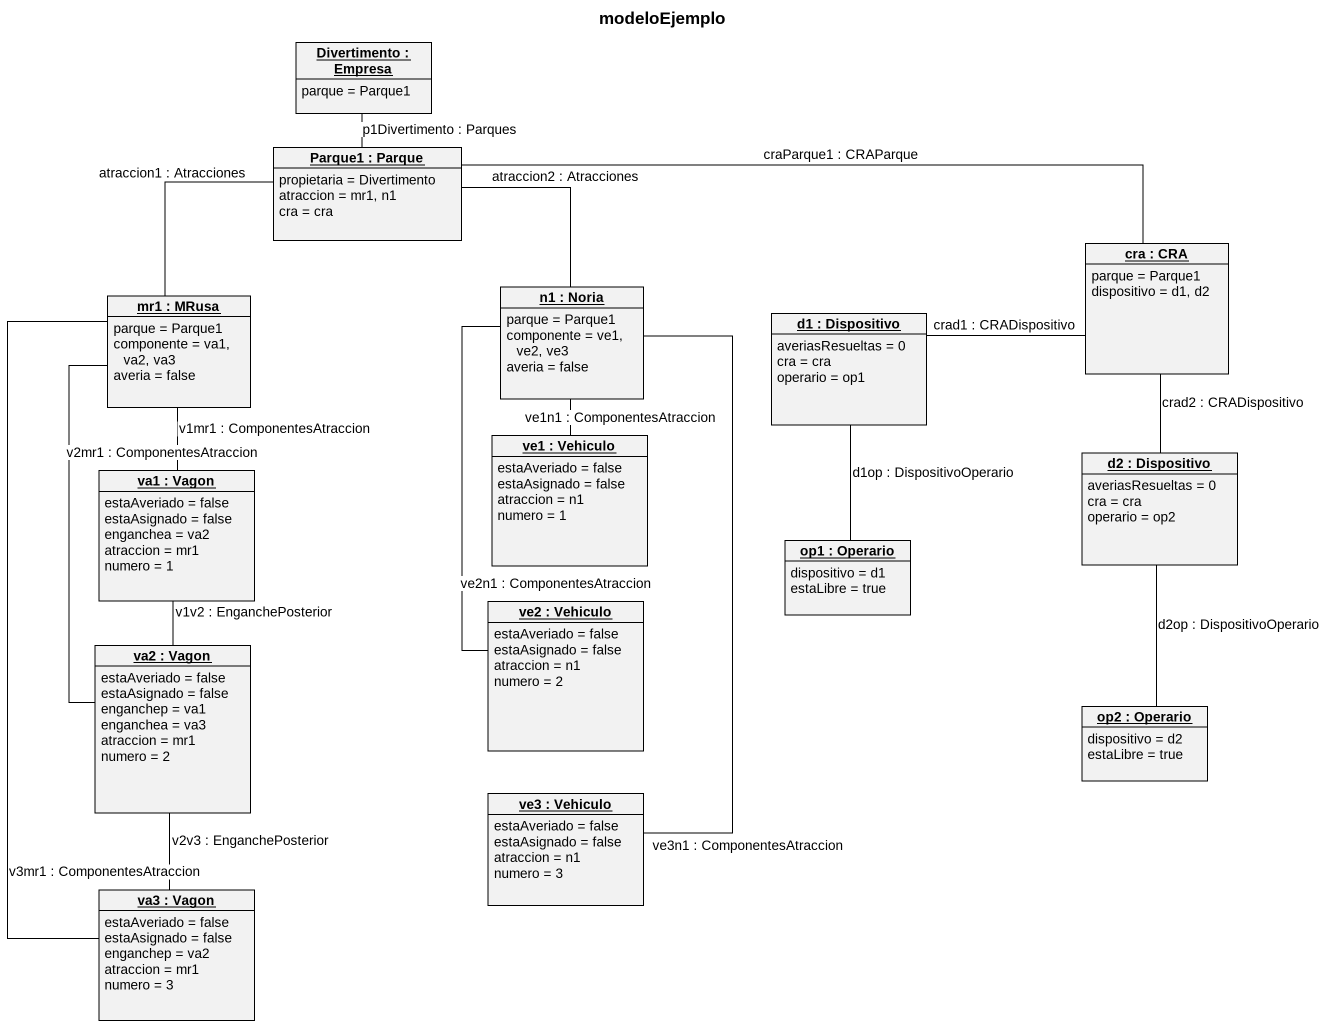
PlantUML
@startuml
title modeloEjemplo
hide circle
hide empty members
object "Divertimento : Empresa" as Divertimento {
  parque = Parque1
}
object "Parque1 : Parque" as Parque1 {
  propietaria = Divertimento
  atraccion = mr1, n1
  cra = cra
}
object "mr1 : MRusa" as mr1 {
  parque = Parque1
  componente = va1, va2, va3
  averia = false
}
object "n1 : Noria" as n1 {
  parque = Parque1
  componente = ve1, ve2, ve3
  averia = false
}
object "cra : CRA" as cra {
  parque = Parque1
  dispositivo = d1, d2
}
object "d1 : Dispositivo" as d1 {
  averiasResueltas = 0
  cra = cra
  operario = op1
}
object "ve1 : Vehiculo" as ve1 {
  estaAveriado = false
  estaAsignado = false
  atraccion = n1
  numero = 1
}
object "d2 : Dispositivo" as d2 {
  averiasResueltas = 0
  cra = cra
  operario = op2
}
object "va1 : Vagon" as va1 {
  estaAveriado = false
  estaAsignado = false
  enganchea = va2
  atraccion = mr1
  numero = 1
}
object "op1 : Operario" as op1 {
  dispositivo = d1
  estaLibre = true
}
object "ve2 : Vehiculo" as ve2 {
  estaAveriado = false
  estaAsignado = false
  atraccion = n1
  numero = 2
}
object "va2 : Vagon" as va2 {
  estaAveriado = false
  estaAsignado = false
  enganchep = va1
  enganchea = va3
  atraccion = mr1
  numero = 2
}
object "op2 : Operario" as op2 {
  dispositivo = d2
  estaLibre = true
}
object "ve3 : Vehiculo" as ve3 {
  estaAveriado = false
  estaAsignado = false
  atraccion = n1
  numero = 3
}
object "va3 : Vagon" as va3 {
  estaAveriado = false
  estaAsignado = false
  enganchep = va2
  atraccion = mr1
  numero = 3
}
Divertimento -- Parque1 : p1Divertimento : Parques
Parque1 -- mr1 : atraccion1 : Atracciones
Parque1 -- n1 : atraccion2 : Atracciones
Parque1 -right- cra : craParque1 : CRAParque
mr1 -- va1 : v1mr1 : ComponentesAtraccion
mr1 -- va2 : v2mr1 : ComponentesAtraccion
mr1 -- va3 : v3mr1 : ComponentesAtraccion
n1 -- ve1 : ve1n1 : ComponentesAtraccion
n1 -- ve2 : ve2n1 : ComponentesAtraccion
n1 -- ve3 : ve3n1 : ComponentesAtraccion
cra -left- d1 : crad1 : CRADispositivo
cra -- d2 : crad2 : CRADispositivo
op1 -up- d1 : d1op : DispositivoOperario
va2 -up- va1 : v1v2 : EnganchePosterior
op2 -up- d2 : d2op : DispositivoOperario
va3 -up- va2 : v2v3 : EnganchePosterior
@enduml
